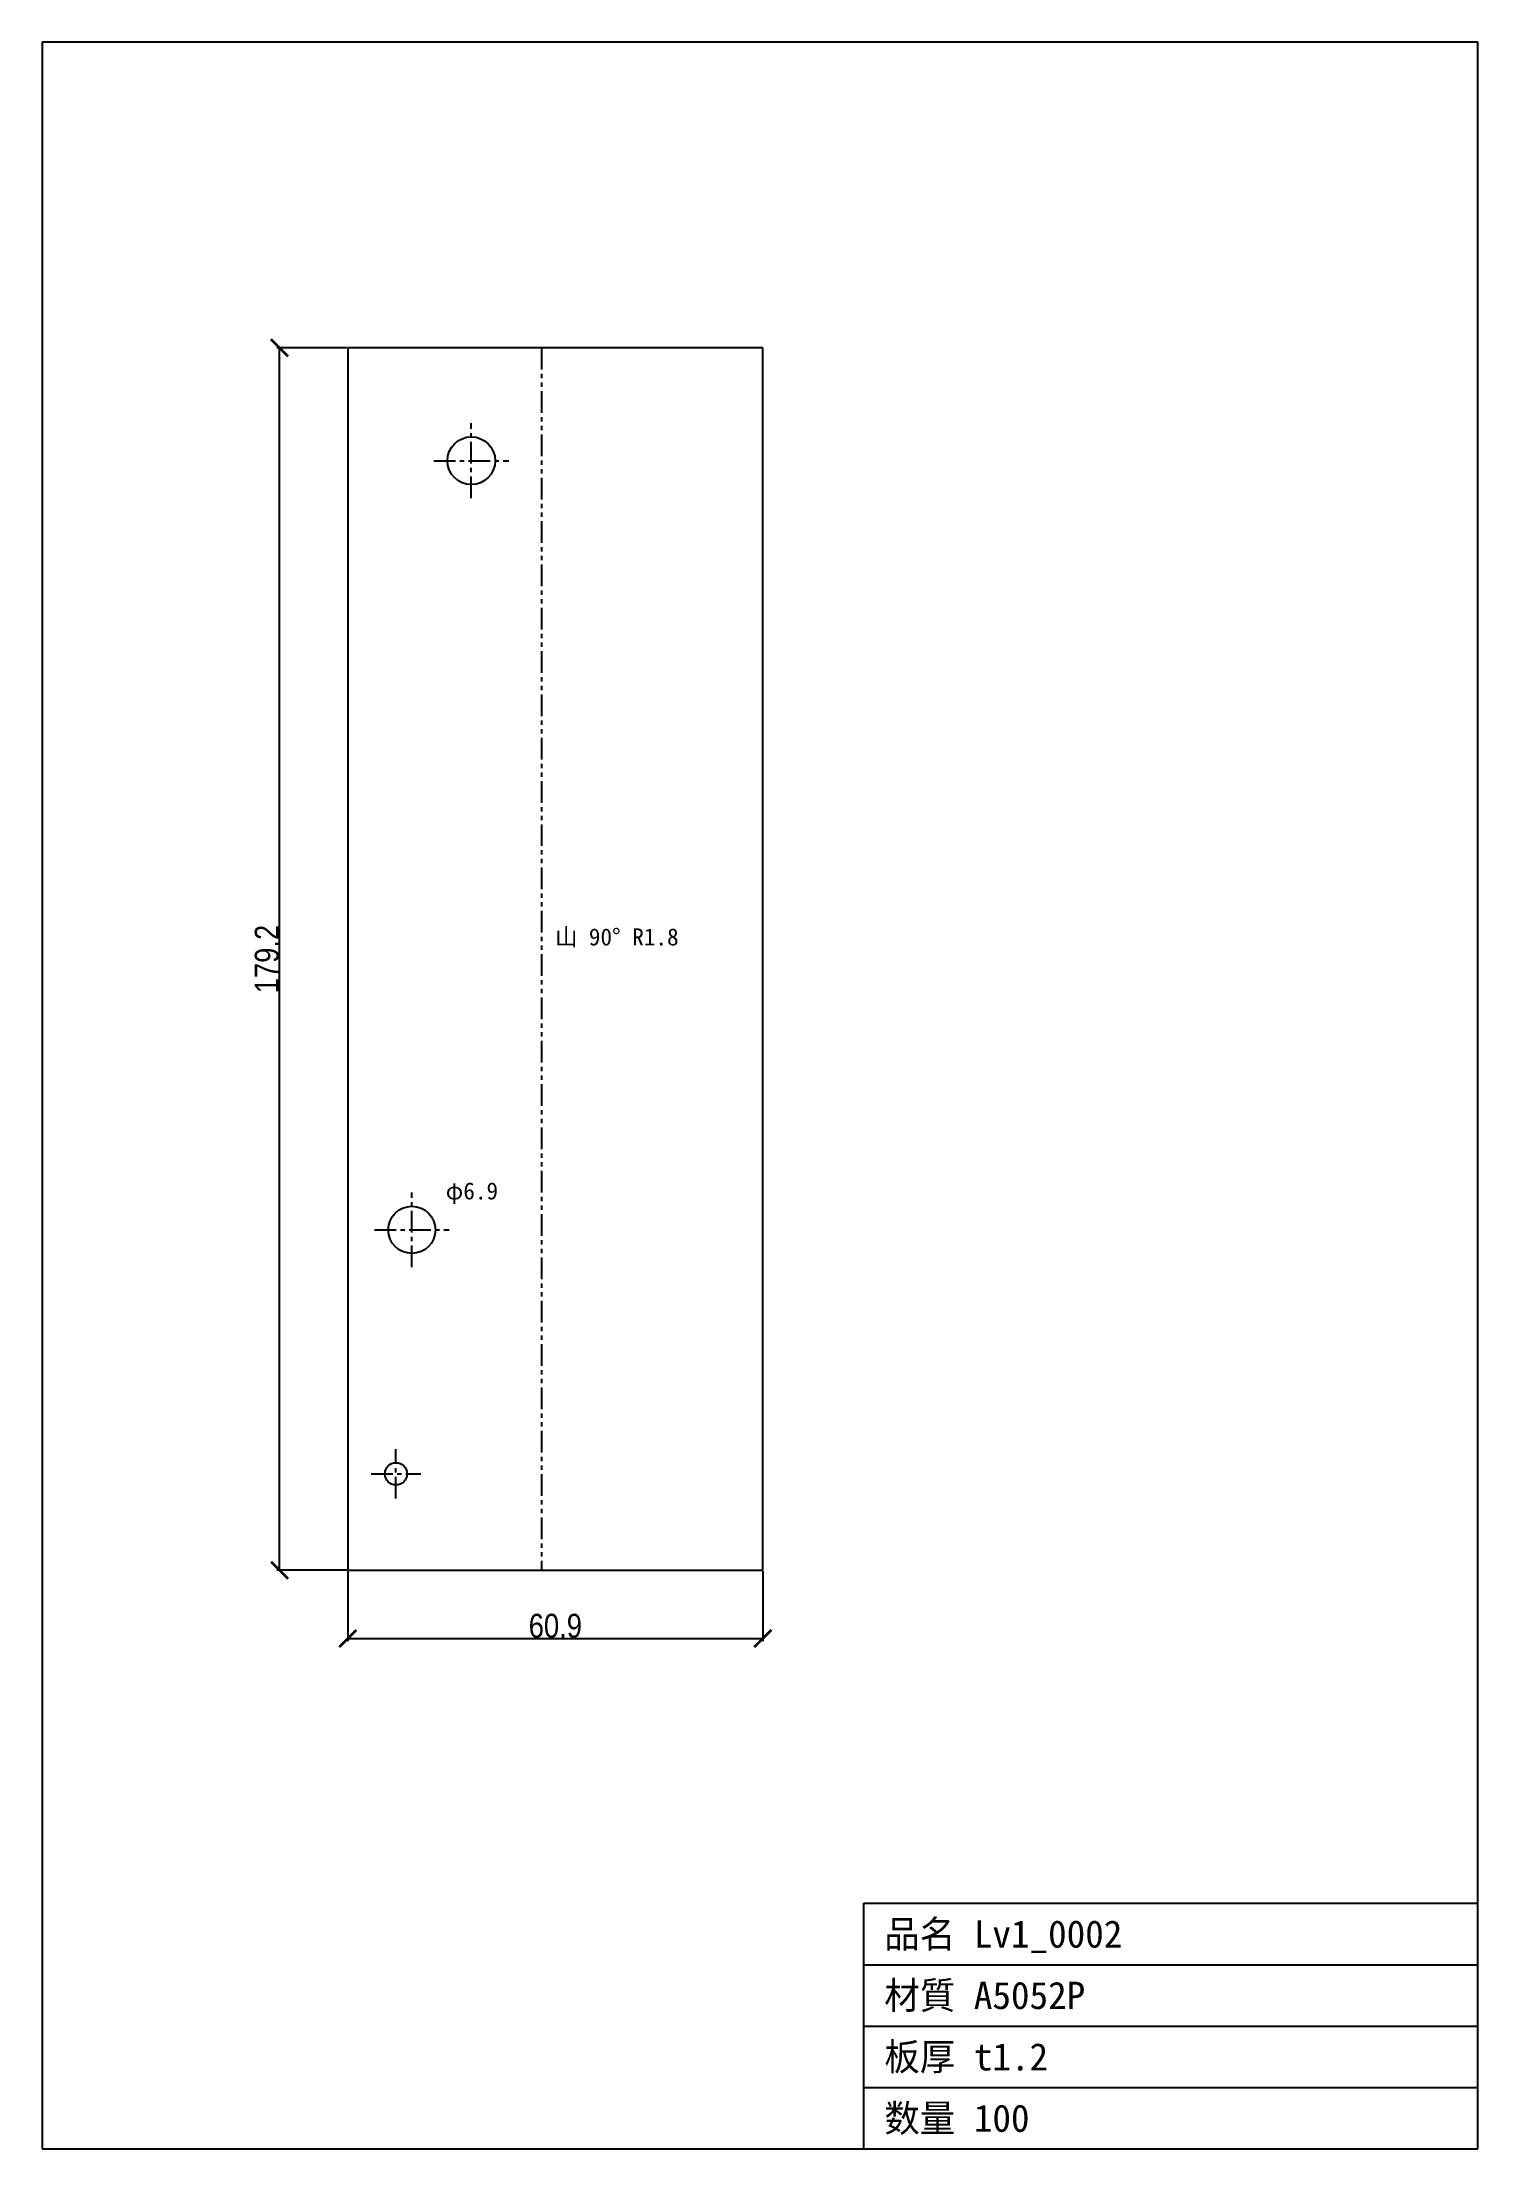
# Model space of a CAD drawing. Header units: millimetres. Extents: x -45 to 166, y -85 to 224.
import ezdxf

# ---------------------------------------------------------------- set-up
doc = ezdxf.new("R2010")
doc.units = ezdxf.units.MM
doc.linetypes.add('CENTER', pattern=[5.08, 3.175, -0.635, 0.635, -0.635])
doc.linetypes.add('PHANTOM', pattern=[6.35, 3.175, -0.635, 0.635, -0.635, 0.635, -0.635])
for name, color, linetype in [('BEND', 7, 'Continuous'), ('CENTER', 7, 'Continuous'), ('CUT', 7, 'Continuous'), ('DIM', 7, 'Continuous'), ('FRAME', 7, 'Continuous'), ('TEXT', 7, 'Continuous')]:
    doc.layers.add(name, color=color, linetype=linetype)
doc.styles.add('OpenSansCondensed-Light', font='OpenSansCondensed-Light.ttf')
doc.dimstyles.new('EZDXF', dxfattribs={"dimtxt": 0.25, "dimasz": 0.175, "dimexe": 0.375, "dimexo": 0.125, "dimgap": 0.1, "dimtad": 1, "dimlfac": 100, "dimzin": 12, "dimdsep": 46, "dimtxsty": 'OpenSansCondensed-Light', "dimblk": 'ARCHTICK', "dimcen": 2.5, "dimazin": 3, "dimtfac": 0.5, "dimtmove": 2, "dimatfit": 3})

# ---------------------------------------------------------------- blocks, each defined once
blk = doc.blocks.new('_ARCHTICK')
at = {"color": 0, "linetype": 'BYBLOCK', "const_width": 0.15}
blk.add_lwpolyline([(-0.5, -0.5), (0.5, 0.5)], dxfattribs=at)

msp = doc.modelspace()

# ---------------------------------------------------------------- linework, layer by layer
at = {"layer": 'BEND', "color": 4, "linetype": 'PHANTOM'}
msp.add_line((28.39, 179.19), (28.39, 0), dxfattribs=at)
at = {"layer": 'CENTER', "color": 1, "linetype": 'CENTER'}
for p, q in [((18.11, 157.13), (18.11, 168.14)), ((12.61, 162.64), (23.62, 162.64)), ((9.39, 44.45), (9.39, 55.36)), ((3.94, 49.9), (14.85, 49.9)), ((7.06, 10.51), (7.06, 17.77)), ((3.43, 14.14), (10.69, 14.14))]:
    msp.add_line(p, q, dxfattribs=at)
at = {"layer": 'CUT'}
for p, q in [((0, 179.19), (0, 0)), ((60.85, 179.19), (0, 179.19)), ((60.85, 0), (60.85, 179.19)), ((0, 0), (60.85, 0))]:
    msp.add_line(p, q, dxfattribs=at)
for centre, radius in [((18.11, 162.64), 3.5), ((9.39, 49.9), 3.46), ((7.06, 14.14), 1.63)]:
    msp.add_circle(centre, radius, dxfattribs=at)
at = {"layer": 'FRAME'}
for p, q in [((165.65, 223.99), (-44.8, 223.99)), ((-44.8, 223.99), (-44.8, -84.8)), ((165.65, -84.8), (165.65, 223.99)), ((75.65, -84.8), (75.65, -48.8)), ((75.65, -48.8), (165.65, -48.8)), ((75.65, -57.8), (165.65, -57.8)), ((75.65, -66.8), (165.65, -66.8)), ((75.65, -75.8), (165.65, -75.8)), ((-44.8, -84.8), (165.65, -84.8))]:
    msp.add_line(p, q, dxfattribs=at)

# ---------------------------------------------------------------- texts
at = {"layer": 'TEXT'}
for s, height, p in [('山 90° R1.8', 2.5, (30.39, 91.59)), ('φ6.9', 2.5, (14.35, 54.36)), ('品名 Lv1_0002', 4, (78.65, -55.3)), ('材質 A5052P', 4, (78.65, -64.3)), ('板厚 t1.2', 4, (78.65, -73.3)), ('数量 100', 4, (78.65, -82.3))]:
    msp.add_text(s, height=height, dxfattribs=at).set_placement(p)

# ---------------------------------------------------------------- dimensions: what is measured, and where the dimension line sits
at = {"layer": 'DIM'}
msp.add_linear_dim(base=(-10, 0), p1=(0, 0), p2=(0, 179.19), angle=90, dimstyle='EZDXF', override={"dimtxt": 3.5, "dimasz": 2.5, "dimdec": 1, "dimlfac": 1}, dxfattribs=at).render()
msp.add_linear_dim(base=(0, -10), p1=(0, 0), p2=(60.853, 0), dimstyle='EZDXF', override={"dimtxt": 3.5, "dimasz": 2.5, "dimdec": 1, "dimlfac": 1}, dxfattribs=at).render()

doc.saveas('drawing.dxf')
